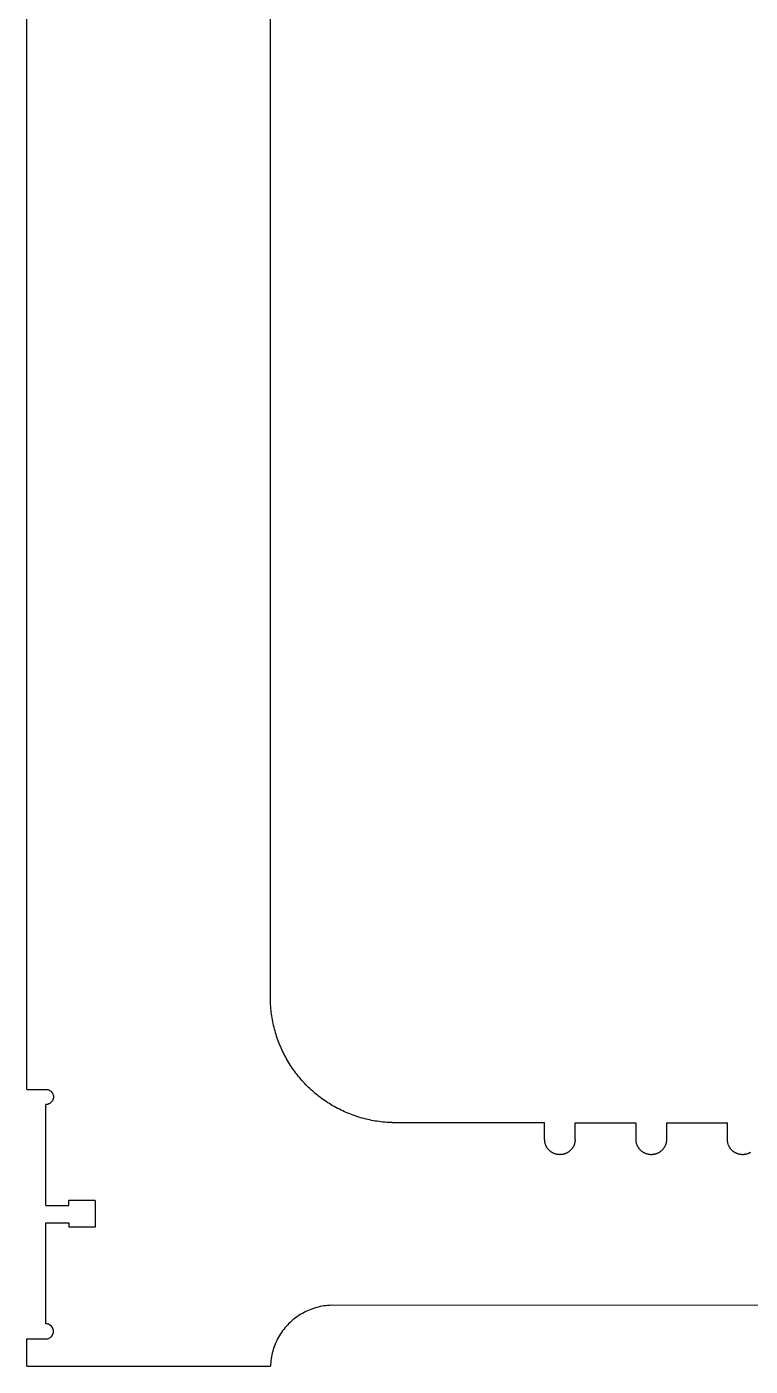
# Model space of a CAD drawing. Extents: x -73 to 73, y -45 to 45.
# Drawn here: x -46.96 to -35.08, y -44.81 to -22.81 of the extents above; entities that cross this region are included whole.
import ezdxf

# ---------------------------------------------------------------- set-up
doc = ezdxf.new("R2010")
doc.units = 0
doc.header["$MEASUREMENT"] = 0
doc.layers.get('0').update_dxf_attribs({"linetype": 'CONTINUOUS'})

msp = doc.modelspace()

# ---------------------------------------------------------------- linework, layer by layer
for p, q in [((-42.956, -38.81), (-42.954, -6.81)), ((-46.955, -40.263), (-46.953, -8.611)), ((-42.955, -38.841), (-42.956, -38.81)), ((-42.954, -38.872), (-42.955, -38.841)), ((-42.952, -38.904), (-42.954, -38.872)), ((-42.949, -38.935), (-42.952, -38.904)), ((-42.946, -38.966), (-42.949, -38.935)), ((-42.943, -38.997), (-42.946, -38.966)), ((-42.939, -39.028), (-42.943, -38.997)), ((-42.934, -39.058), (-42.939, -39.028)), ((-42.929, -39.089), (-42.934, -39.058)), ((-42.924, -39.12), (-42.929, -39.089)), ((-42.918, -39.151), (-42.924, -39.12)), ((-42.912, -39.181), (-42.918, -39.151)), ((-42.905, -39.212), (-42.912, -39.181)), ((-42.898, -39.242), (-42.905, -39.212)), ((-42.89, -39.272), (-42.898, -39.242)), ((-42.882, -39.302), (-42.89, -39.272)), ((-42.874, -39.332), (-42.882, -39.302)), ((-42.865, -39.362), (-42.874, -39.332)), ((-42.855, -39.392), (-42.865, -39.362)), ((-42.845, -39.421), (-42.855, -39.392)), ((-42.835, -39.451), (-42.845, -39.421)), ((-42.824, -39.48), (-42.835, -39.451)), ((-42.813, -39.509), (-42.824, -39.48)), ((-42.801, -39.538), (-42.813, -39.509)), ((-42.789, -39.567), (-42.801, -39.538)), ((-42.777, -39.595), (-42.789, -39.567)), ((-42.764, -39.624), (-42.777, -39.595)), ((-42.75, -39.652), (-42.764, -39.624)), ((-42.736, -39.68), (-42.75, -39.652)), ((-42.722, -39.707), (-42.736, -39.68)), ((-42.707, -39.735), (-42.722, -39.707)), ((-42.692, -39.762), (-42.707, -39.735)), ((-42.677, -39.789), (-42.692, -39.762)), ((-42.661, -39.816), (-42.677, -39.789)), ((-42.645, -39.843), (-42.661, -39.816)), ((-42.628, -39.869), (-42.645, -39.843)), ((-42.611, -39.895), (-42.628, -39.869)), ((-42.593, -39.921), (-42.611, -39.895)), ((-42.575, -39.946), (-42.593, -39.921)), ((-42.557, -39.972), (-42.575, -39.946)), ((-42.539, -39.997), (-42.557, -39.972)), ((-42.519, -40.021), (-42.539, -39.997)), ((-42.5, -40.046), (-42.519, -40.021)), ((-42.48, -40.07), (-42.5, -40.046)), ((-42.46, -40.094), (-42.48, -40.07)), ((-42.44, -40.117), (-42.46, -40.094)), ((-42.419, -40.14), (-42.44, -40.117)), ((-42.398, -40.163), (-42.419, -40.14)), ((-42.376, -40.186), (-42.398, -40.163)), ((-42.354, -40.208), (-42.376, -40.186)), ((-42.332, -40.23), (-42.354, -40.208)), ((-42.309, -40.251), (-42.332, -40.23)), ((-42.287, -40.273), (-42.309, -40.251)), ((-46.955, -40.263), (-46.643, -40.263)), ((-46.643, -40.263), (-46.627, -40.264)), ((-46.627, -40.264), (-46.611, -40.267)), ((-46.611, -40.267), (-46.595, -40.272)), ((-46.595, -40.272), (-46.58, -40.28)), ((-46.58, -40.28), (-46.567, -40.289)), ((-46.567, -40.289), (-46.554, -40.299)), ((-46.554, -40.476), (-46.567, -40.487)), ((-46.554, -40.299), (-46.544, -40.312)), ((-46.544, -40.464), (-46.554, -40.476)), ((-46.544, -40.312), (-46.535, -40.325)), ((-46.535, -40.45), (-46.544, -40.464)), ((-46.535, -40.325), (-46.527, -40.34)), ((-46.527, -40.436), (-46.535, -40.45)), ((-46.527, -40.34), (-46.522, -40.355)), ((-46.522, -40.42), (-46.527, -40.436)), ((-46.522, -40.355), (-46.519, -40.372)), ((-46.519, -40.404), (-46.522, -40.42)), ((-46.519, -40.372), (-46.518, -40.388)), ((-46.518, -40.388), (-46.519, -40.404)), ((-42.263, -40.293), (-42.287, -40.273)), ((-42.24, -40.314), (-42.263, -40.293)), ((-42.216, -40.334), (-42.24, -40.314)), ((-42.192, -40.354), (-42.216, -40.334)), ((-42.168, -40.373), (-42.192, -40.354)), ((-42.143, -40.392), (-42.168, -40.373)), ((-42.118, -40.411), (-42.143, -40.392)), ((-42.093, -40.429), (-42.118, -40.411)), ((-42.067, -40.447), (-42.093, -40.429)), ((-42.041, -40.465), (-42.067, -40.447)), ((-42.015, -40.482), (-42.041, -40.465)), ((-46.627, -40.512), (-46.643, -40.513)), ((-46.643, -42.172), (-46.643, -40.513)), ((-46.611, -40.509), (-46.627, -40.512)), ((-46.595, -40.503), (-46.611, -40.509)), ((-46.58, -40.496), (-46.595, -40.503)), ((-46.567, -40.487), (-46.58, -40.496)), ((-41.989, -40.498), (-42.015, -40.482)), ((-41.962, -40.515), (-41.989, -40.498)), ((-41.936, -40.531), (-41.962, -40.515)), ((-41.909, -40.546), (-41.936, -40.531)), ((-41.881, -40.561), (-41.909, -40.546)), ((-41.854, -40.576), (-41.881, -40.561)), ((-41.826, -40.59), (-41.854, -40.576)), ((-41.798, -40.604), (-41.826, -40.59)), ((-41.77, -40.617), (-41.798, -40.604)), ((-41.742, -40.63), (-41.77, -40.617)), ((-41.713, -40.643), (-41.742, -40.63)), ((-41.684, -40.655), (-41.713, -40.643)), ((-41.655, -40.667), (-41.684, -40.655)), ((-41.626, -40.678), (-41.655, -40.667)), ((-41.597, -40.689), (-41.626, -40.678)), ((-41.568, -40.699), (-41.597, -40.689)), ((-41.538, -40.709), (-41.568, -40.699)), ((-41.508, -40.719), (-41.538, -40.709)), ((-41.479, -40.728), (-41.508, -40.719)), ((-41.449, -40.736), (-41.479, -40.728)), ((-41.418, -40.744), (-41.449, -40.736)), ((-41.388, -40.752), (-41.418, -40.744)), ((-41.358, -40.759), (-41.388, -40.752)), ((-41.327, -40.766), (-41.358, -40.759)), ((-41.297, -40.772), (-41.327, -40.766)), ((-41.266, -40.778), (-41.297, -40.772)), ((-41.236, -40.783), (-41.266, -40.778)), ((-41.205, -40.788), (-41.236, -40.783)), ((-41.174, -40.793), (-41.205, -40.788)), ((-41.143, -40.797), (-41.174, -40.793)), ((-41.112, -40.8), (-41.143, -40.797)), ((-41.081, -40.803), (-41.112, -40.8)), ((-41.05, -40.806), (-41.081, -40.803)), ((-41.019, -40.808), (-41.05, -40.806)), ((-40.988, -40.809), (-41.019, -40.808)), ((-40.957, -40.81), (-40.988, -40.809)), ((-40.957, -40.81), (-38.457, -40.81)), ((-38.457, -41.085), (-38.457, -40.81)), ((-37.957, -40.811), (-36.957, -40.811)), ((-37.957, -41.086), (-37.957, -40.811)), ((-36.957, -40.811), (-36.957, -41.086)), ((-36.457, -40.811), (-35.457, -40.811)), ((-36.457, -40.811), (-36.457, -41.086)), ((-35.457, -41.086), (-35.457, -40.811)), ((-38.456, -41.093), (-38.457, -41.085)), ((-38.456, -41.101), (-38.456, -41.093)), ((-38.455, -41.109), (-38.456, -41.101)), ((-38.455, -41.117), (-38.455, -41.109)), ((-38.453, -41.125), (-38.455, -41.117)), ((-38.452, -41.132), (-38.453, -41.125)), ((-38.451, -41.14), (-38.452, -41.132)), ((-37.961, -41.132), (-37.963, -41.14)), ((-37.96, -41.125), (-37.961, -41.132)), ((-37.959, -41.117), (-37.96, -41.125)), ((-37.958, -41.109), (-37.959, -41.117)), ((-37.957, -41.101), (-37.958, -41.109)), ((-37.957, -41.086), (-37.957, -41.093)), ((-37.957, -41.093), (-37.957, -41.101)), ((-36.956, -41.093), (-36.957, -41.086)), ((-36.956, -41.101), (-36.956, -41.093)), ((-36.955, -41.109), (-36.956, -41.101)), ((-36.955, -41.117), (-36.955, -41.109)), ((-36.953, -41.125), (-36.955, -41.117)), ((-36.952, -41.132), (-36.953, -41.125)), ((-36.951, -41.14), (-36.952, -41.132)), ((-36.461, -41.132), (-36.463, -41.14)), ((-36.46, -41.125), (-36.461, -41.132)), ((-36.459, -41.117), (-36.46, -41.125)), ((-36.458, -41.109), (-36.459, -41.117)), ((-36.457, -41.101), (-36.458, -41.109)), ((-36.457, -41.086), (-36.457, -41.093)), ((-36.457, -41.093), (-36.457, -41.101)), ((-35.456, -41.094), (-35.457, -41.086)), ((-35.456, -41.101), (-35.456, -41.094)), ((-35.455, -41.109), (-35.456, -41.101)), ((-35.455, -41.117), (-35.455, -41.109)), ((-35.453, -41.125), (-35.455, -41.117)), ((-35.452, -41.133), (-35.453, -41.125)), ((-35.451, -41.14), (-35.452, -41.133)), ((-38.449, -41.148), (-38.451, -41.14)), ((-38.447, -41.155), (-38.449, -41.148)), ((-38.444, -41.163), (-38.447, -41.155)), ((-38.442, -41.17), (-38.444, -41.163)), ((-38.439, -41.178), (-38.442, -41.17)), ((-38.436, -41.185), (-38.439, -41.178)), ((-38.433, -41.192), (-38.436, -41.185)), ((-38.429, -41.199), (-38.433, -41.192)), ((-38.426, -41.206), (-38.429, -41.199)), ((-38.422, -41.213), (-38.426, -41.206)), ((-38.418, -41.219), (-38.422, -41.213)), ((-38.413, -41.226), (-38.418, -41.219)), ((-38.409, -41.232), (-38.413, -41.226)), ((-38.404, -41.239), (-38.409, -41.232)), ((-38.399, -41.245), (-38.404, -41.239)), ((-38.394, -41.251), (-38.399, -41.245)), ((-38.389, -41.257), (-38.394, -41.251)), ((-38.383, -41.262), (-38.389, -41.257)), ((-38.378, -41.268), (-38.383, -41.262)), ((-38.372, -41.273), (-38.378, -41.268)), ((-38.366, -41.278), (-38.372, -41.273)), ((-38.36, -41.283), (-38.366, -41.278)), ((-38.353, -41.288), (-38.36, -41.283)), ((-38.347, -41.292), (-38.353, -41.288)), ((-38.341, -41.297), (-38.347, -41.292)), ((-38.334, -41.301), (-38.341, -41.297)), ((-38.327, -41.305), (-38.334, -41.301)), ((-38.32, -41.308), (-38.327, -41.305)), ((-38.313, -41.312), (-38.32, -41.308)), ((-38.306, -41.315), (-38.313, -41.312)), ((-38.299, -41.318), (-38.306, -41.315)), ((-38.291, -41.321), (-38.299, -41.318)), ((-38.284, -41.323), (-38.291, -41.321)), ((-38.276, -41.326), (-38.284, -41.323)), ((-38.269, -41.328), (-38.276, -41.326)), ((-38.261, -41.329), (-38.269, -41.328)), ((-38.253, -41.331), (-38.261, -41.329)), ((-38.246, -41.332), (-38.253, -41.331)), ((-38.238, -41.334), (-38.246, -41.332)), ((-38.23, -41.334), (-38.238, -41.334)), ((-38.222, -41.335), (-38.23, -41.334)), ((-38.214, -41.335), (-38.222, -41.335)), ((-38.207, -41.336), (-38.214, -41.335)), ((-38.199, -41.335), (-38.207, -41.336)), ((-38.191, -41.335), (-38.199, -41.335)), ((-38.183, -41.334), (-38.191, -41.335)), ((-38.175, -41.334), (-38.183, -41.334)), ((-38.167, -41.332), (-38.175, -41.334)), ((-38.16, -41.331), (-38.167, -41.332)), ((-38.152, -41.329), (-38.16, -41.331)), ((-38.144, -41.328), (-38.152, -41.329)), ((-38.137, -41.326), (-38.144, -41.328)), ((-38.129, -41.323), (-38.137, -41.326)), ((-38.122, -41.321), (-38.129, -41.323)), ((-38.115, -41.318), (-38.122, -41.321)), ((-38.107, -41.315), (-38.115, -41.318)), ((-38.1, -41.312), (-38.107, -41.315)), ((-38.093, -41.308), (-38.1, -41.312)), ((-38.086, -41.305), (-38.093, -41.308)), ((-38.079, -41.301), (-38.086, -41.305)), ((-38.073, -41.297), (-38.079, -41.301)), ((-38.066, -41.292), (-38.073, -41.297)), ((-38.06, -41.288), (-38.066, -41.292)), ((-38.053, -41.283), (-38.06, -41.288)), ((-38.047, -41.278), (-38.053, -41.283)), ((-38.041, -41.273), (-38.047, -41.278)), ((-38.035, -41.268), (-38.041, -41.273)), ((-38.03, -41.262), (-38.035, -41.268)), ((-38.024, -41.257), (-38.03, -41.262)), ((-38.019, -41.251), (-38.024, -41.257)), ((-38.014, -41.245), (-38.019, -41.251)), ((-38.009, -41.239), (-38.014, -41.245)), ((-38.004, -41.232), (-38.009, -41.239)), ((-38, -41.226), (-38.004, -41.232)), ((-37.995, -41.219), (-38, -41.226)), ((-37.991, -41.213), (-37.995, -41.219)), ((-37.987, -41.206), (-37.991, -41.213)), ((-37.984, -41.199), (-37.987, -41.206)), ((-37.98, -41.192), (-37.984, -41.199)), ((-37.977, -41.185), (-37.98, -41.192)), ((-37.974, -41.178), (-37.977, -41.185)), ((-37.971, -41.17), (-37.974, -41.178)), ((-37.969, -41.163), (-37.971, -41.17)), ((-37.966, -41.155), (-37.969, -41.163)), ((-37.964, -41.148), (-37.966, -41.155)), ((-37.963, -41.14), (-37.964, -41.148)), ((-36.949, -41.148), (-36.951, -41.14)), ((-36.947, -41.155), (-36.949, -41.148)), ((-36.944, -41.163), (-36.947, -41.155)), ((-36.942, -41.17), (-36.944, -41.163)), ((-36.939, -41.178), (-36.942, -41.17)), ((-36.936, -41.185), (-36.939, -41.178)), ((-36.933, -41.192), (-36.936, -41.185)), ((-36.929, -41.199), (-36.933, -41.192)), ((-36.926, -41.206), (-36.929, -41.199)), ((-36.922, -41.213), (-36.926, -41.206)), ((-36.918, -41.22), (-36.922, -41.213)), ((-36.913, -41.226), (-36.918, -41.22)), ((-36.909, -41.233), (-36.913, -41.226)), ((-36.904, -41.239), (-36.909, -41.233)), ((-36.899, -41.245), (-36.904, -41.239)), ((-36.894, -41.251), (-36.899, -41.245)), ((-36.889, -41.257), (-36.894, -41.251)), ((-36.883, -41.262), (-36.889, -41.257)), ((-36.878, -41.268), (-36.883, -41.262)), ((-36.872, -41.273), (-36.878, -41.268)), ((-36.866, -41.278), (-36.872, -41.273)), ((-36.86, -41.283), (-36.866, -41.278)), ((-36.853, -41.288), (-36.86, -41.283)), ((-36.847, -41.292), (-36.853, -41.288)), ((-36.841, -41.297), (-36.847, -41.292)), ((-36.834, -41.301), (-36.841, -41.297)), ((-36.827, -41.305), (-36.834, -41.301)), ((-36.82, -41.308), (-36.827, -41.305)), ((-36.813, -41.312), (-36.82, -41.308)), ((-36.806, -41.315), (-36.813, -41.312)), ((-36.799, -41.318), (-36.806, -41.315)), ((-36.791, -41.321), (-36.799, -41.318)), ((-36.784, -41.323), (-36.791, -41.321)), ((-36.776, -41.326), (-36.784, -41.323)), ((-36.769, -41.328), (-36.776, -41.326)), ((-36.761, -41.33), (-36.769, -41.328)), ((-36.753, -41.331), (-36.761, -41.33)), ((-36.746, -41.333), (-36.753, -41.331)), ((-36.738, -41.334), (-36.746, -41.333)), ((-36.73, -41.335), (-36.738, -41.334)), ((-36.722, -41.335), (-36.73, -41.335)), ((-36.714, -41.336), (-36.722, -41.335)), ((-36.707, -41.336), (-36.714, -41.336)), ((-36.699, -41.336), (-36.707, -41.336)), ((-36.691, -41.335), (-36.699, -41.336)), ((-36.683, -41.335), (-36.691, -41.335)), ((-36.675, -41.334), (-36.683, -41.335)), ((-36.667, -41.333), (-36.675, -41.334)), ((-36.66, -41.331), (-36.667, -41.333)), ((-36.652, -41.33), (-36.66, -41.331)), ((-36.644, -41.328), (-36.652, -41.33)), ((-36.637, -41.326), (-36.644, -41.328)), ((-36.629, -41.323), (-36.637, -41.326)), ((-36.622, -41.321), (-36.629, -41.323)), ((-36.615, -41.318), (-36.622, -41.321)), ((-36.607, -41.315), (-36.615, -41.318)), ((-36.6, -41.312), (-36.607, -41.315)), ((-36.593, -41.308), (-36.6, -41.312)), ((-36.586, -41.305), (-36.593, -41.308)), ((-36.579, -41.301), (-36.586, -41.305)), ((-36.573, -41.297), (-36.579, -41.301)), ((-36.566, -41.292), (-36.573, -41.297)), ((-36.56, -41.288), (-36.566, -41.292)), ((-36.553, -41.283), (-36.56, -41.288)), ((-36.547, -41.278), (-36.553, -41.283)), ((-36.541, -41.273), (-36.547, -41.278)), ((-36.535, -41.268), (-36.541, -41.273)), ((-36.53, -41.262), (-36.535, -41.268)), ((-36.524, -41.257), (-36.53, -41.262)), ((-36.519, -41.251), (-36.524, -41.257)), ((-36.514, -41.245), (-36.519, -41.251)), ((-36.509, -41.239), (-36.514, -41.245)), ((-36.504, -41.233), (-36.509, -41.239)), ((-36.5, -41.226), (-36.504, -41.233)), ((-36.495, -41.22), (-36.5, -41.226)), ((-36.491, -41.213), (-36.495, -41.22)), ((-36.487, -41.206), (-36.491, -41.213)), ((-36.484, -41.199), (-36.487, -41.206)), ((-36.48, -41.192), (-36.484, -41.199)), ((-36.477, -41.185), (-36.48, -41.192)), ((-36.474, -41.178), (-36.477, -41.185)), ((-36.471, -41.17), (-36.474, -41.178)), ((-36.469, -41.163), (-36.471, -41.17)), ((-36.466, -41.155), (-36.469, -41.163)), ((-36.464, -41.148), (-36.466, -41.155)), ((-36.463, -41.14), (-36.464, -41.148)), ((-35.449, -41.148), (-35.451, -41.14)), ((-35.447, -41.155), (-35.449, -41.148)), ((-35.444, -41.163), (-35.447, -41.155)), ((-35.442, -41.17), (-35.444, -41.163)), ((-35.439, -41.178), (-35.442, -41.17)), ((-35.436, -41.185), (-35.439, -41.178)), ((-35.433, -41.192), (-35.436, -41.185)), ((-35.429, -41.199), (-35.433, -41.192)), ((-35.426, -41.206), (-35.429, -41.199)), ((-35.422, -41.213), (-35.426, -41.206)), ((-35.418, -41.22), (-35.422, -41.213)), ((-35.413, -41.226), (-35.418, -41.22)), ((-35.409, -41.233), (-35.413, -41.226)), ((-35.404, -41.239), (-35.409, -41.233)), ((-35.399, -41.245), (-35.404, -41.239)), ((-35.394, -41.251), (-35.399, -41.245)), ((-35.389, -41.257), (-35.394, -41.251)), ((-35.383, -41.262), (-35.389, -41.257)), ((-35.378, -41.268), (-35.383, -41.262)), ((-35.372, -41.273), (-35.378, -41.268)), ((-35.366, -41.278), (-35.372, -41.273)), ((-35.36, -41.283), (-35.366, -41.278)), ((-35.353, -41.288), (-35.36, -41.283)), ((-35.347, -41.292), (-35.353, -41.288)), ((-35.341, -41.297), (-35.347, -41.292)), ((-35.334, -41.301), (-35.341, -41.297)), ((-35.327, -41.305), (-35.334, -41.301)), ((-35.32, -41.308), (-35.327, -41.305)), ((-35.313, -41.312), (-35.32, -41.308)), ((-35.306, -41.315), (-35.313, -41.312)), ((-35.299, -41.318), (-35.306, -41.315)), ((-35.291, -41.321), (-35.299, -41.318)), ((-35.284, -41.323), (-35.291, -41.321)), ((-35.276, -41.326), (-35.284, -41.323)), ((-35.269, -41.328), (-35.276, -41.326)), ((-35.261, -41.33), (-35.269, -41.328)), ((-35.253, -41.331), (-35.261, -41.33)), ((-35.246, -41.333), (-35.253, -41.331)), ((-35.238, -41.334), (-35.246, -41.333)), ((-35.23, -41.335), (-35.238, -41.334)), ((-35.222, -41.335), (-35.23, -41.335)), ((-35.214, -41.336), (-35.222, -41.335)), ((-35.207, -41.336), (-35.214, -41.336)), ((-35.199, -41.336), (-35.207, -41.336)), ((-35.191, -41.335), (-35.199, -41.336)), ((-35.183, -41.335), (-35.191, -41.335)), ((-35.175, -41.334), (-35.183, -41.335)), ((-35.167, -41.333), (-35.175, -41.334)), ((-35.16, -41.331), (-35.167, -41.333)), ((-35.152, -41.33), (-35.16, -41.331)), ((-35.144, -41.328), (-35.152, -41.33)), ((-35.137, -41.326), (-35.144, -41.328)), ((-35.129, -41.324), (-35.137, -41.326)), ((-35.122, -41.321), (-35.129, -41.324)), ((-35.115, -41.318), (-35.122, -41.321)), ((-35.107, -41.315), (-35.115, -41.318)), ((-35.1, -41.312), (-35.107, -41.315)), ((-35.093, -41.308), (-35.1, -41.312)), ((-35.086, -41.305), (-35.093, -41.308)), ((-35.079, -41.301), (-35.086, -41.305)), ((-46.643, -42.172), (-46.268, -42.172)), ((-46.268, -42.172), (-46.268, -42.091)), ((-45.831, -42.091), (-46.268, -42.091)), ((-45.831, -42.091), (-45.831, -42.529)), ((-46.643, -42.453), (-46.268, -42.453)), ((-46.643, -44.113), (-46.643, -42.453)), ((-46.268, -42.453), (-46.268, -42.529)), ((-45.831, -42.529), (-46.268, -42.529)), ((-42.512, -43.992), (-42.537, -44.01)), ((-42.486, -43.974), (-42.512, -43.992)), ((-42.46, -43.958), (-42.486, -43.974)), ((-42.433, -43.942), (-42.46, -43.958)), ((-42.405, -43.927), (-42.433, -43.942)), ((-42.377, -43.913), (-42.405, -43.927)), ((-42.349, -43.9), (-42.377, -43.913)), ((-42.321, -43.888), (-42.349, -43.9)), ((-42.292, -43.876), (-42.321, -43.888)), ((-42.262, -43.866), (-42.292, -43.876)), ((-42.233, -43.856), (-42.262, -43.866)), ((-42.203, -43.847), (-42.233, -43.856)), ((-42.173, -43.839), (-42.203, -43.847)), ((-42.142, -43.832), (-42.173, -43.839)), ((-42.112, -43.826), (-42.142, -43.832)), ((-42.081, -43.821), (-42.112, -43.826)), ((-42.05, -43.817), (-42.081, -43.821)), ((-42.019, -43.814), (-42.05, -43.817)), ((-41.988, -43.812), (-42.019, -43.814)), ((-41.957, -43.81), (-41.988, -43.812)), ((-26.958, -43.811), (-41.957, -43.81)), ((-46.627, -44.114), (-46.643, -44.113)), ((-46.611, -44.117), (-46.627, -44.114)), ((-46.595, -44.122), (-46.611, -44.117)), ((-46.581, -44.13), (-46.595, -44.122)), ((-46.567, -44.139), (-46.581, -44.13)), ((-46.555, -44.149), (-46.567, -44.139)), ((-46.544, -44.162), (-46.555, -44.149)), ((-46.535, -44.175), (-46.544, -44.162)), ((-46.528, -44.19), (-46.535, -44.175)), ((-46.522, -44.205), (-46.528, -44.19)), ((-46.519, -44.222), (-46.522, -44.205)), ((-42.738, -44.205), (-42.757, -44.229)), ((-42.719, -44.18), (-42.738, -44.205)), ((-42.698, -44.157), (-42.719, -44.18)), ((-42.677, -44.134), (-42.698, -44.157)), ((-42.656, -44.111), (-42.677, -44.134)), ((-42.633, -44.09), (-42.656, -44.111)), ((-42.61, -44.069), (-42.633, -44.09)), ((-42.587, -44.048), (-42.61, -44.069)), ((-42.562, -44.029), (-42.587, -44.048)), ((-42.537, -44.01), (-42.562, -44.029)), ((-46.956, -44.81), (-46.956, -44.363)), ((-46.956, -44.363), (-46.643, -44.363)), ((-46.643, -44.363), (-46.627, -44.362)), ((-46.627, -44.362), (-46.611, -44.359)), ((-46.611, -44.359), (-46.595, -44.353)), ((-46.595, -44.353), (-46.581, -44.346)), ((-46.581, -44.346), (-46.567, -44.337)), ((-46.567, -44.337), (-46.555, -44.326)), ((-46.555, -44.326), (-46.544, -44.314)), ((-46.544, -44.314), (-46.535, -44.3)), ((-46.535, -44.3), (-46.528, -44.286)), ((-46.528, -44.286), (-46.522, -44.27)), ((-46.522, -44.27), (-46.519, -44.254)), ((-46.518, -44.238), (-46.519, -44.222)), ((-46.519, -44.254), (-46.518, -44.238)), ((-42.867, -44.418), (-42.879, -44.446)), ((-42.854, -44.389), (-42.867, -44.418)), ((-42.84, -44.362), (-42.854, -44.389)), ((-42.825, -44.334), (-42.84, -44.362)), ((-42.809, -44.307), (-42.825, -44.334)), ((-42.792, -44.281), (-42.809, -44.307)), ((-42.775, -44.255), (-42.792, -44.281)), ((-42.757, -44.229), (-42.775, -44.255)), ((-42.941, -44.655), (-42.946, -44.686)), ((-42.935, -44.625), (-42.941, -44.655)), ((-42.928, -44.594), (-42.935, -44.625)), ((-42.92, -44.564), (-42.928, -44.594)), ((-42.911, -44.534), (-42.92, -44.564)), ((-42.901, -44.505), (-42.911, -44.534)), ((-42.891, -44.475), (-42.901, -44.505)), ((-42.879, -44.446), (-42.891, -44.475)), ((-46.956, -44.81), (-42.957, -44.81)), ((-42.955, -44.779), (-42.957, -44.81)), ((-42.953, -44.748), (-42.955, -44.779)), ((-42.95, -44.717), (-42.953, -44.748)), ((-42.946, -44.686), (-42.95, -44.717))]:
    msp.add_line(p, q)

doc.saveas('drawing.dxf')
